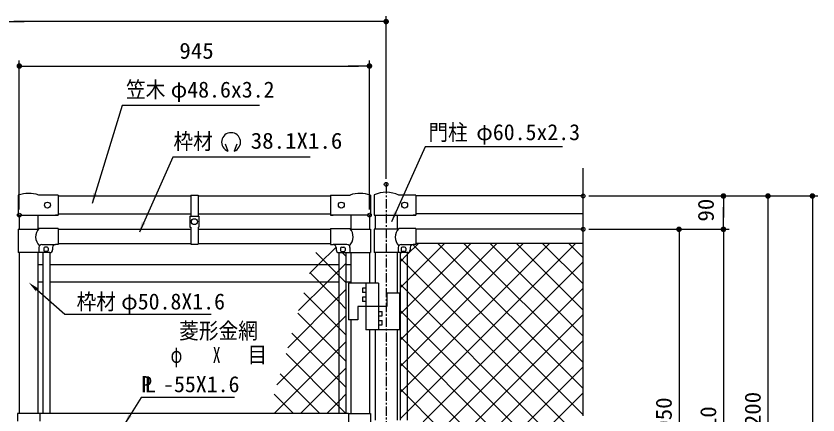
# Model space of a CAD drawing. Units: millimetres, scale not verified. Extents: x -4455 to 4455, y -3150 to 3150.
# Drawn here: x -2950 to -786, y 179 to 1256 of the extents above; entities that cross this region are included whole.
import ezdxf
from ezdxf.enums import TextEntityAlignment as Align

# ---------------------------------------------------------------- set-up
doc = ezdxf.new("R2010")
doc.units = ezdxf.units.MM
doc.header["$LTSCALE"] = 20
doc.header["$PDMODE"] = 32
doc.header["$PDSIZE"] = 10
doc.linetypes.add('USER1', pattern=[2, 1.25, -0.25, 0.25, -0.25])
doc.linetypes.add('USER3', pattern=[1.125, 0.75, -0.125, 0.125, -0.125])
for name, color, linetype, lineweight in [('0-0_6文字', 3, 'Continuous', 25), ('0-1_8部品', 7, 'Continuous', 25), ('0-3_1部材', 7, 'Continuous', 25), ('0-4_中心線', 1, 'USER3', 25), ('0-5_5寸法', 1, 'Continuous', 25), ('0-6_SUNPOU', 1, 'Continuous', 25), ('0-D_2網', 4, 'Continuous', 25)]:
    doc.layers.add(name, color=color, linetype=linetype, lineweight=lineweight)
doc.layers.add('0-7_DEFPOINTS', color=7, linetype='Continuous')
doc.styles.add('ＭＳ ゴシック', font='')
doc.styles.get('ＭＳ ゴシック').set_extended_font_data('MS Gothic')

# ---------------------------------------------------------------- blocks, each defined once
blk = doc.blocks.new('M1')
at = {"layer": '0-6_SUNPOU'}
blk.add_line((-5, 0), (-38.58, 0), dxfattribs=at)
for points in [[(0, 0), (-5, 0), (-4.96, 0.63)], [(0, 0), (-4.96, -0.63), (-5, 0)], [(0, 0), (-4.96, 0.63), (-4.84, 1.24)], [(0, 0), (-4.84, -1.24), (-4.96, -0.63)], [(0, 0), (-4.84, 1.24), (-4.65, 1.84)], [(0, 0), (-4.65, -1.84), (-4.84, -1.24)], [(0, 0), (-4.65, 1.84), (-4.38, 2.41)], [(0, 0), (-4.38, -2.41), (-4.65, -1.84)], [(0, 0), (-4.38, 2.41), (-4.05, 2.94)], [(0, 0), (-4.05, -2.94), (-4.38, -2.41)], [(0, 0), (-4.05, 2.94), (-3.64, 3.42)], [(0, 0), (-3.64, -3.42), (-4.05, -2.94)], [(0, 0), (-3.64, 3.42), (-3.19, 3.85)], [(0, 0), (-3.19, -3.85), (-3.64, -3.42)], [(0, 0), (-3.19, 3.85), (-2.68, 4.22)], [(0, 0), (-2.68, -4.22), (-3.19, -3.85)], [(0, 0), (-2.68, 4.22), (-2.13, 4.52)], [(0, 0), (-2.13, -4.52), (-2.68, -4.22)], [(0, 0), (-2.13, 4.52), (-1.55, 4.76)], [(0, 0), (-1.55, -4.76), (-2.13, -4.52)], [(0, 0), (-1.55, 4.76), (-0.94, 4.91)], [(0, 0), (-0.94, -4.91), (-1.55, -4.76)], [(0, 0), (-0.94, 4.91), (-0.31, 4.99)], [(0, 0), (-0.31, -4.99), (-0.94, -4.91)], [(0, 0), (-0.31, 4.99), (0.31, 4.99)], [(0, 0), (0.31, -4.99), (-0.31, -4.99)], [(0, 0), (0.31, 4.99), (0.94, 4.91)], [(0, 0), (0.94, 4.91), (1.55, 4.76)], [(0, 0), (1.55, 4.76), (2.13, 4.52)], [(0, 0), (2.13, 4.52), (2.68, 4.22)], [(0, 0), (2.68, 4.22), (3.19, 3.85)], [(0, 0), (3.19, 3.85), (3.64, 3.42)], [(0, 0), (3.64, 3.42), (4.05, 2.94)], [(0, 0), (4.05, 2.94), (4.38, 2.41)], [(0, 0), (4.38, 2.41), (4.65, 1.84)], [(0, 0), (4.65, 1.84), (4.84, 1.24)], [(0, 0), (4.84, 1.24), (4.96, 0.63)], [(0, 0), (4.96, 0.63), (5, 0)], [(0, 0), (0.94, -4.91), (0.31, -4.99)], [(0, 0), (1.55, -4.76), (0.94, -4.91)], [(0, 0), (2.13, -4.52), (1.55, -4.76)], [(0, 0), (2.68, -4.22), (2.13, -4.52)], [(0, 0), (3.19, -3.85), (2.68, -4.22)], [(0, 0), (3.64, -3.42), (3.19, -3.85)], [(0, 0), (4.05, -2.94), (3.64, -3.42)], [(0, 0), (4.38, -2.41), (4.05, -2.94)], [(0, 0), (4.65, -1.84), (4.38, -2.41)], [(0, 0), (4.84, -1.24), (4.65, -1.84)], [(0, 0), (4.96, -0.63), (4.84, -1.24)], [(0, 0), (5, 0), (4.96, -0.63)]]:
    blk.add_solid(points, dxfattribs=at)

msp = doc.modelspace()

# ---------------------------------------------------------------- linework, layer by layer
at = {"layer": '0-0_6文字'}
for p, q in [((-2385.63, 911.11), (-2378.55, 891.63)), ((-2354.56, 910.45), (-2361.65, 890.97))]:
    msp.add_line(p, q, dxfattribs=at)
at = {"layer": '0-0_6文字', "color": 4}
for points in [[(-2293.58, 1015.04), (-2664.21, 1015.04), (-2745.27, 750.41)], [(-1475.73, 903.37), (-1846.36, 903.37), (-1936.89, 700.86)], [(-2156.43, 875.46), (-2527.06, 875.46), (-2617.58, 672.95)], [(-2360.57, 226.4), (-2613.12, 226.4), (-2657.34, 154.46)]]:
    msp.add_lwpolyline(points, dxfattribs=at)
at = {"layer": '0-0_6文字', "color": 1}
msp.add_lwpolyline([(-2893.71, 517.02), (-2819.11, 451.62), (-2423.72, 451.62)], dxfattribs=at)
at = {"layer": '0-0_6文字'}
msp.add_arc((-2370.04, 915.75), 25.57, 289.42401, 250.57599, dxfattribs=at)
at = {"layer": '0-0_6文字', "color": 4}
for points in [[(-2745.86, 748.5), (-2742.05, 778.71), (-2732.09, 775.66)], [(-1937.7, 699.04), (-1930.22, 728.55), (-1920.7, 724.3)], [(-2618.4, 671.12), (-2610.91, 700.64), (-2601.4, 696.38)], [(-2658.39, 152.76), (-2647.12, 181.04), (-2638.24, 175.59)]]:
    msp.add_solid(points, dxfattribs=at)
at = {"layer": '0-0_6文字', "color": 1}
msp.add_solid([(-2897.01, 513.26), (-2890.42, 520.78), (-2916.27, 536.8)], dxfattribs=at)
at = {"layer": '0-1_8部品'}
for p, q in [((-2944.25, 680.37), (-2944.25, 617.37)), ((-2944.25, 680.37), (-2890.77, 680.37)), ((-2836.55, 682.72), (-2889.29, 682.72)), ((-2836.55, 682.72), (-2836.55, 639.37)), ((-2101.55, 682.72), (-2048.82, 682.72)), ((-2101.55, 682.72), (-2101.55, 639.37)), ((-2047.34, 680.37), (-1993.85, 680.37)), ((-1993.85, 680.37), (-1993.85, 617.37)), ((-1919.61, 680.38), (-1984.1, 680.38)), ((-1984.1, 680.38), (-1984.1, 617.37)), ((-1871.55, 682.72), (-1917.58, 682.72)), ((-1871.55, 682.72), (-1871.55, 639.37)), ((-2888.85, 631.37), (-2888.85, 617.37)), ((-2880.85, 639.37), (-2843.55, 639.37)), ((-2875.55, 629.37), (-2875.55, 623.37)), ((-2866.55, 632.37), (-2872.55, 632.37)), ((-2863.55, 629.37), (-2863.55, 623.37)), ((-2851.55, 631.37), (-2851.55, 625.37)), ((-2836.55, 639.37), (-2843.55, 639.37)), ((-2101.55, 639.37), (-2094.55, 639.37)), ((-2057.25, 639.37), (-2094.55, 639.37)), ((-2086.55, 631.37), (-2086.55, 625.37)), ((-2074.55, 629.37), (-2074.55, 623.37)), ((-2071.55, 632.37), (-2065.55, 632.37)), ((-2062.55, 629.37), (-2062.55, 623.37)), ((-2049.25, 631.37), (-2049.25, 617.37)), ((-1919, 631.37), (-1919, 617.37)), ((-1911, 639.37), (-1878.55, 639.37)), ((-1910.55, 629.37), (-1910.55, 623.37)), ((-1901.55, 632.37), (-1907.55, 632.37)), ((-1898.55, 629.37), (-1898.55, 623.37)), ((-1886.55, 631.37), (-1886.55, 625.37)), ((-1871.55, 639.37), (-1878.55, 639.37)), ((-2859.55, 617.37), (-2944.25, 617.37)), ((-2866.55, 620.37), (-2872.55, 620.37)), ((-2078.55, 617.37), (-1993.85, 617.37)), ((-2071.55, 620.37), (-2065.55, 620.37)), ((-1894.55, 617.37), (-1984.1, 617.37)), ((-1914.06, 613.71), (-1910.39, 617.37)), ((-1901.55, 620.37), (-1907.55, 620.37)), ((-1972.05, 534.87), (-2053.05, 534.87)), ((-2053.05, 534.87), (-2053.05, 435.87)), ((-2006.05, 521.37), (-2015.55, 521.37)), ((-2015.55, 521.37), (-2015.55, 509.37)), ((-2006.05, 534.87), (-2006.05, 408.87)), ((-1972.05, 534.87), (-1972.05, 408.87)), ((-2006.05, 509.37), (-2015.55, 509.37)), ((-1950.05, 507.87), (-1950.05, 471.87)), ((-1915.05, 507.87), (-1950.05, 507.87)), ((-1915.05, 507.87), (-1915.05, 408.87)), ((-2006.05, 497.37), (-2015.55, 497.37)), ((-2015.55, 497.37), (-2015.55, 485.37)), ((-2006.05, 485.37), (-2015.55, 485.37)), ((-2028.05, 471.87), (-2028.05, 435.87)), ((-1950.05, 471.87), (-2028.05, 471.87)), ((-1972.05, 458.37), (-1962.55, 458.37)), ((-1962.55, 446.37), (-1962.55, 458.37)), ((-2028.05, 435.87), (-2053.05, 435.87)), ((-1972.05, 446.37), (-1962.55, 446.37)), ((-1972.05, 434.37), (-1962.55, 434.37)), ((-1962.55, 422.37), (-1962.55, 434.37)), ((-1972.05, 422.37), (-1962.55, 422.37)), ((-1915.05, 408.87), (-2006.05, 408.87)), ((-2886.56, 182.87), (-2946.55, 182.87)), ((-2946.55, 182.87), (-2946.55, 162.37)), ((-2886.56, 182.87), (-2886.56, 162.37))]:
    msp.add_line(p, q, dxfattribs=at)
for centre, radius, start, end in [((-2863.59, 660.18), 33.86, 138.24888, 225.44442), ((-2074.52, 660.18), 33.86, 314.55558, 41.75112), ((-1892.96, 659.48), 33.86, 136.64106, 223.65735), ((-2880.85, 631.37), 8, 90, 180), ((-2872.55, 629.37), 3, 90, 180), ((-2866.55, 629.37), 3, 0, 90), ((-2843.55, 631.37), 8, 90, 180), ((-2094.55, 631.37), 8, 0, 90), ((-2071.55, 629.37), 3, 90, 180), ((-2065.55, 629.37), 3, 0, 90), ((-2057.25, 631.37), 8, 0, 90), ((-1911, 631.37), 8, 90, 180), ((-1907.55, 629.37), 3, 90, 180), ((-1901.55, 629.37), 3, 0, 90), ((-1878.55, 631.37), 8, 90, 180), ((-2872.55, 623.37), 3, 180, 270), ((-2866.55, 623.37), 3, 270, 0), ((-2859.55, 625.37), 8, 270, 0), ((-2078.55, 625.37), 8, 180, 270), ((-2071.55, 623.37), 3, 180, 270), ((-2065.55, 623.37), 3, 270, 0), ((-1907.55, 623.37), 3, 180, 270), ((-1901.55, 623.37), 3, 270, 0), ((-1894.55, 625.37), 8, 270, 0)]:
    msp.add_arc(centre, radius, start, end, dxfattribs=at)
at = {"layer": '0-3_1部材', "color": 4}
for p, q in [((-1419.87, 210.54), (-1419.87, 845.25)), ((-1419.87, 176.32), (-1419.87, 210.54))]:
    msp.add_line(p, q, dxfattribs=at)
at = {"layer": '0-3_1部材'}
for p, q in [((-2944.25, 772.57), (-2944.25, 718.87)), ((-2836.55, 772.72), (-2889.29, 772.72)), ((-2836.55, 772.72), (-2836.55, 718.87)), ((-2836.55, 770.37), (-2479.05, 770.37)), ((-2479.05, 772.72), (-2459.05, 772.72)), ((-2479.05, 772.72), (-2479.05, 716.06)), ((-2459.05, 772.72), (-2459.05, 716.06)), ((-2459.05, 770.37), (-2101.55, 770.37)), ((-2101.55, 772.72), (-2101.55, 718.87)), ((-2101.55, 772.72), (-2048.82, 772.72)), ((-1993.85, 772.57), (-1993.85, 718.87)), ((-1984.1, 773.37), (-1984.1, 718.87)), ((-1871.55, 772.72), (-1917.58, 772.72)), ((-1871.55, 772.72), (-1871.55, 718.87)), ((-1419.87, 770.37), (-1871.55, 770.38)), ((-2944.25, 718.87), (-2836.55, 718.87)), ((-2941.55, 718.87), (-2941.55, 680.37)), ((-2891.55, 718.87), (-2891.55, 680.37)), ((-2836.55, 718.87), (-2843.55, 718.87)), ((-2836.55, 721.77), (-2479.05, 721.77)), ((-2481.4, 716.06), (-2481.4, 686.06)), ((-2481.4, 716.06), (-2456.8, 716.06)), ((-2459.05, 721.77), (-2101.55, 721.77)), ((-2456.8, 716.06), (-2456.8, 686.06)), ((-1993.85, 718.87), (-2101.55, 718.87)), ((-2101.55, 718.87), (-2094.55, 718.87)), ((-1993.85, 718.87), (-2094.55, 718.87)), ((-2046.55, 718.87), (-2046.55, 680.37)), ((-1996.55, 718.87), (-1996.55, 680.37)), ((-1981.55, 718.87), (-1981.55, 680.38)), ((-1921.55, 718.87), (-1921.55, 680.38)), ((-1419.87, 721.77), (-1871.55, 721.78)), ((-2836.55, 680.37), (-2479.05, 680.37)), ((-2481.4, 686.06), (-2479.05, 686.06)), ((-2479.05, 686.06), (-2479.05, 640.1)), ((-2459.05, 686.06), (-2456.8, 686.06)), ((-2459.05, 686.06), (-2459.05, 640.1)), ((-2459.05, 680.37), (-2101.55, 680.37)), ((-1419.87, 680.37), (-1871.55, 680.38)), ((-2836.55, 642.37), (-2479.05, 642.37)), ((-2479.05, 640.1), (-2459.05, 640.1)), ((-2459.05, 642.37), (-2101.55, 642.37)), ((-1419.87, 642.37), (-1871.55, 642.37)), ((-2941.55, 617.37), (-2941.55, 379.87)), ((-2941.55, 617.37), (-2941.55, 182.87)), ((-2891.55, 617.37), (-2891.55, 379.87)), ((-2891.55, 617.37), (-2891.55, 182.87)), ((-2878.05, 617.37), (-2878.05, 382.87)), ((-2878.05, 617.37), (-2878.05, 182.87)), ((-2859.05, 617.39), (-2859.05, 382.87)), ((-2859.05, 617.39), (-2859.05, 182.87)), ((-2079.05, 617.39), (-2079.05, 382.87)), ((-2079.05, 617.39), (-2079.05, 182.87)), ((-2060.05, 617.37), (-2060.05, 382.87)), ((-2060.05, 617.37), (-2060.05, 182.87)), ((-2046.55, 617.37), (-2046.55, 534.87)), ((-1996.55, 617.37), (-1996.55, 534.87)), ((-1981.55, 617.37), (-1981.55, 534.87)), ((-1921.55, 617.37), (-1921.55, 507.87)), ((-1921.55, 617.37), (-1921.55, 597.87)), ((-1914.06, 617.37), (-1914.05, 355.37)), ((-1914.06, 617.37), (-1914.05, 165.37)), ((-1895.05, 619.57), (-1895.05, 355.37)), ((-1895.05, 619.57), (-1895.05, 165.37)), ((-2891.55, 585.37), (-2878.05, 585.37)), ((-2859.05, 585.37), (-2084.89, 585.37)), ((-2828.01, 585.37), (-2815.81, 585.37)), ((-2090.72, 585.37), (-2079.05, 585.37)), ((-2060.05, 585.37), (-2046.55, 585.37)), ((-2891.55, 538.37), (-2878.05, 538.37)), ((-2859.05, 538.37), (-2806.89, 538.37)), ((-2806.89, 538.37), (-2130.69, 538.37)), ((-2130.69, 538.37), (-2079.05, 538.37)), ((-2060.05, 538.37), (-2046.55, 538.37)), ((-2046.55, 435.87), (-2046.55, 182.87)), ((-1996.55, 408.87), (-1996.55, 182.87)), ((-1981.55, 408.87), (-1981.56, 165.37)), ((-1921.55, 408.87), (-1921.55, 165.37)), ((-2053.38, 182.87), (-2886.56, 182.87)), ((-2053.38, 182.87), (-1994.05, 182.87)), ((-2053.38, 182.87), (-2053.38, 127.87)), ((-1994.05, 182.87), (-1994.05, 127.87))]:
    msp.add_line(p, q, dxfattribs=at)
msp.add_lwpolyline([(-1984.1, 718.87), (-1871.55, 718.87), (-1878.55, 718.87)], dxfattribs=at)
for centre in [(-2865.55, 745.77), (-2072.55, 745.77), (-1901.55, 745.8), (-2469.05, 701.06)]:
    msp.add_circle(centre, 8, dxfattribs=at)
for centre, start, end in [((-1951.55, 700.3), 64.87166, 114.00868), ((-2916.55, 697.51), 70.07395, 110.25812), ((-2021.55, 697.51), 69.74188, 109.92605)]:
    msp.add_arc(centre, 80, start, end, dxfattribs=at)
at = {"layer": '0-4_中心線', "linetype": 'USER1'}
msp.add_line((-1951.55, 801.87), (-1951.55, -728.53), dxfattribs=at)
at = {"layer": '0-5_5寸法'}
for p, q in [((-1951.55, 816.87), (-1951.55, 1256.3)), ((-1981.55, 1241.3), (-2956.57, 1241.3)), ((-2941.55, 733.87), (-2941.55, 1136.3)), ((-1996.55, 733.87), (-1996.55, 1136.3)), ((-2911.55, 1121.3), (-2026.55, 1121.3)), ((-1404.87, 770.37), (-1026.08, 770.37)), ((-1404.87, 770.37), (-906.08, 770.37)), ((-1404.87, 770.37), (-786.08, 770.37)), ((-1041.08, 710.37), (-1041.08, 740.37)), ((-921.08, 740.37), (-921.08, -399.63)), ((-801.08, 740.37), (-801.08, -599.63)), ((-1404.87, 680.37), (-1146.08, 680.37)), ((-1404.87, 680.37), (-1026.08, 680.37)), ((-1404.87, 680.37), (-1026.08, 680.37)), ((-1161.08, 650.37), (-1161.08, -339.63)), ((-1041.08, 650.37), (-1041.08, -399.63))]:
    msp.add_line(p, q, dxfattribs=at)
at = {"layer": '0-7_DEFPOINTS'}
for p in [(-1996.55, 1121.3), (-1951.55, 801.87), (-1419.87, 770.37), (-1041.08, 770.37), (-2941.55, 718.87), (-1996.55, 718.87), (-1419.87, 680.37)]:
    msp.add_point(p, dxfattribs=at)
at = {"layer": '0-D_2網'}
for p, q in [((-2087.33, 634.74), (-2091.19, 638.6)), ((-1895.05, 611.93), (-1864.61, 642.37)), ((-1895.05, 541.22), (-1793.9, 642.37)), ((-1895.05, 470.51), (-1723.19, 642.37)), ((-1895.05, 399.8), (-1652.48, 642.37)), ((-1419.87, 179.41), (-1879.72, 639.26)), ((-1419.87, 250.12), (-1812.12, 642.37)), ((-1419.87, 320.83), (-1741.41, 642.37)), ((-1419.87, 391.55), (-1670.7, 642.37)), ((-1419.87, 462.26), (-1599.99, 642.37)), ((-1419.87, 532.97), (-1529.28, 642.37)), ((-1419.87, 603.68), (-1458.57, 642.37)), ((-2060.05, 607.46), (-2069.97, 617.37)), ((-1914.06, 592.93), (-1895.05, 611.93)), ((-2079.05, 569.35), (-2060.05, 588.35)), ((-1895.05, 583.88), (-1914.06, 602.89)), ((-1851.55, 160.45), (-1419.87, 592.13)), ((-1466.54, 155.37), (-1895.05, 583.88)), ((-2060.05, 536.75), (-2079.05, 555.75)), ((-1914.06, 522.22), (-1895.05, 541.22)), ((-1895.05, 513.17), (-1914.06, 532.17)), ((-2217.11, 360.58), (-2079.05, 498.64)), ((-2079.05, 414.33), (-2173.52, 508.79)), ((-2079.05, 498.64), (-2060.05, 517.64)), ((-1537.25, 155.37), (-1895.05, 513.17)), ((-2060.05, 466.04), (-2079.05, 485.04)), ((-1914.05, 451.51), (-1895.05, 470.51)), ((-1895.05, 442.46), (-1914.05, 461.46)), ((-2079.05, 427.93), (-2060.05, 446.93)), ((-2246.58, 260.4), (-2079.05, 427.93)), ((-2060.05, 395.33), (-2079.05, 414.33)), ((-2079.05, 272.91), (-2205.66, 399.52)), ((-1914.05, 380.8), (-1895.05, 399.8)), ((-1895.05, 371.75), (-1914.05, 390.75)), ((-2079.05, 202.2), (-2221.73, 344.88)), ((-2079.05, 286.51), (-2060.05, 305.51)), ((-1573.79, 155.37), (-1419.87, 309.29)), ((-2130.44, 182.87), (-2237.81, 290.24)), ((-2182.69, 182.87), (-2079.05, 286.51)), ((-2060.05, 253.91), (-2079.05, 272.91)), ((-1503.08, 155.37), (-1419.87, 238.58)), ((-2201.15, 182.87), (-2253.88, 235.6)), ((-2079.05, 215.8), (-2060.05, 234.8)), ((-2111.98, 182.87), (-2079.05, 215.8)), ((-2060.05, 183.2), (-2079.05, 202.2))]:
    msp.add_line(p, q, dxfattribs=at)
for points in [[(-2158.18, 560.94), (-2133.74, 585.37), (-2086.65, 632.46)], [(-1914.05, 310.08), (-1895.05, 329.09), (-1581.76, 642.37)], [(-1914.05, 239.37), (-1895.05, 258.37), (-1511.05, 642.37)], [(-1914.05, 168.66), (-1895.05, 187.66), (-1440.34, 642.37)], [(-2079.05, 555.75), (-2108.68, 585.37), (-2141.37, 618.07)], [(-2187.64, 460.76), (-2110.03, 538.37), (-2079.05, 569.35)], [(-2079.05, 485.04), (-2132.39, 538.37), (-2157.44, 563.43)], [(-1914.05, 27.24), (-1895.05, 46.24), (-1785.92, 155.37), (-1419.87, 521.42)], [(-2060.05, 324.62), (-2079.05, 343.62), (-2189.59, 454.15)], [(-1914.05, -43.47), (-1895.05, -24.47), (-1715.21, 155.37), (-1419.87, 450.71)], [(-1419.87, -32.72), (-1607.97, 155.37), (-1895.05, 442.46)], [(-2253.4, 182.87), (-2079.05, 357.22), (-2060.05, 376.22)], [(-1914.05, -114.18), (-1895.05, -95.18), (-1644.5, 155.37), (-1419.87, 380)], [(-1419.87, -103.43), (-1678.68, 155.37), (-1895.05, 371.75)], [(-1419.87, -174.14), (-1749.39, 155.37), (-1895.05, 301.04), (-1914.05, 320.04)], [(-1419.87, -244.85), (-1820.1, 155.37), (-1895.05, 230.33), (-1914.05, 249.33)]]:
    msp.add_lwpolyline(points, dxfattribs=at)

# ---------------------------------------------------------------- block references
at = {"layer": '0-5_5寸法', "xscale": 1.5, "yscale": 1.5}
for p, rotation in [((-2986.57, 1241.3), 180), ((-2941.55, 1121.3), 180), ((-1041.08, 770.37), 90), ((-921.08, 770.37), 90), ((-801.08, 770.37), 90), ((-1041.08, 680.37), 270), ((-1161.08, 680.37), 90), ((-1041.08, 680.37), 90)]:
    msp.add_blockref('M1', p, dxfattribs=dict(at, rotation=rotation))
for p in [(-1951.55, 1241.3), (-1996.55, 1121.3)]:
    msp.add_blockref('M1', p, dxfattribs=at)

# ---------------------------------------------------------------- texts
at = {"layer": '0-0_6文字', "style": 'ＭＳ ゴシック'}
for s, height, width, p in [('笠木', 43.26, 0.9, (-2653.55, 1023.14)), ('門柱', 43.26, 0.9, (-1837.56, 907.47)), ('枠材   ', 43.26, 0.9, (-2525.44, 883.14)), ('38.1X1.6', 43.26, 1.05, (-2317, 884.93)), ('枠材', 43.26, 0.9, (-2786.94, 450.3)), ('菱形金網', 43.26, 0.9, (-2510.13, 371.77)), ('φ    X', 43.3, 0.7, (-2533.08, 306.64)), ('目', 43.26, 0.9, (-2325.8, 307.02)), ('L', 43.26, 1.05, (-2603.61, 226.73))]:
    msp.add_text(s, height=height, dxfattribs=dict(at, width=width)).set_placement(p, align=Align.BOTTOM_LEFT)
for s, height, p in [('φ48.6x3.2', 43.26, (-2533, 1023.17)), ('φ60.5x2.3', 43.26, (-1708.3, 908.11)), ('φ50.8X1.6', 43.26, (-2666.65, 450.9)), ('P -55X1.6', 43.3, (-2612.45, 227.52))]:
    msp.add_text(s, height=height, dxfattribs=at).set_placement(p, align=Align.BOTTOM_LEFT)
at = {"layer": '0-5_5寸法', "color": 3, "style": 'ＭＳ ゴシック', "width": 1.05}
msp.add_text('945', height=43.26, dxfattribs=at).set_placement((-2509.55, 1127.97), align=Align.BOTTOM_LEFT)
for s, p in [('90', (-1054.13, 701.22)), ('1200', (-927.75, 117.87)), ('1050', (-1167.75, 102.87)), ('1110', (-1047.75, 78.87))]:
    msp.add_text(s, height=43.26, rotation=90, dxfattribs=at).set_placement(p, align=Align.BOTTOM_LEFT)

doc.saveas('drawing.dxf')
